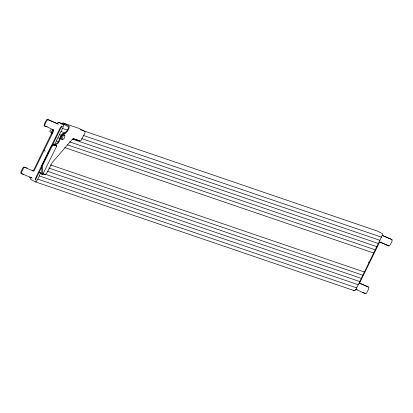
<?xml version="1.0" encoding="UTF-8"?>
<svg xmlns="http://www.w3.org/2000/svg" width="413" height="413" viewBox="0 0 413 413"><rect width="100%" height="100%" fill="white"/><g stroke="black" fill="none" stroke-linecap="round" stroke-linejoin="round"><path stroke-width="0.62" d="M52.952 129.759C51.806 130.818 50.691 132.614 51.517 134.163M62.265 139.739L61.991 138.257L60.804 137.643L61.971 135.263L63.411 134.364L64.598 134.979C65.466 136.76 64.082 139.191 62.265 139.739L61.078 139.124L60.804 137.643M64.598 134.979L63.163 135.877L61.991 138.257M30.779 177.456L30.314 178.406L30.583 179.34L35.492 181.89L354.426 290.706L355.314 290.37L356.698 287.913L382.644 234.579L382.376 233.644L377.467 231.099L80.489 129.77M57.18 123.564L57.65 122.615L58.538 122.279L64.635 124.359M41.785 166.904L36.137 178.431L35.792 179.609L36.019 180.244M51.95 146.156L60.985 127.71L62.42 126.352M40.655 172.835L39.323 175.923L358.252 284.743M56.777 146.026L54.057 145.056L52.818 145.5L51.579 147.136L42.374 165.923L42.358 174.203L42.668 174.539L56.777 146.026L53.473 144.08L54.531 144.436C60.546 143.254 58.605 135.707 63.127 133.322L64.175 133.42C66.493 132.046 68.052 129.45 68.728 126.915L62.451 123.657M61.475 123.694L62.255 122.976L63.251 123.028L78.935 128.381L84.428 131.226L85.063 132.021L84.959 133.094L80.979 140.461L79.869 140.978L73.509 138.804L72.11 139.599L52.343 162.443L46.566 173.491L44.95 174.57L42.513 173.739M51.021 129.62L49.994 130.735L49.921 131.788L51.568 132.64M61.842 126.053L60.406 127.41L35.559 178.132L35.213 179.309L35.441 179.944M67.495 130.038L62.394 128.453L61.062 131.541L65.331 132.996M61.062 131.541L59.446 134.478L61.341 135.335M59.513 134.71L57.892 137.648L59.787 138.505M57.959 137.88L56.338 140.818L58.842 141.886M56.405 141.05L54.63 144.307M39.323 175.923L37.769 179.092L356.698 287.913M37.769 179.092L36.38 181.555L35.492 181.89M388.494 245.745L379.939 242.018M368.303 286.958L359.32 283.05M365.195 293.297L362.691 292.466M57.939 123.905L49.162 119.992L47.196 119.393L46.581 119.76L44.325 123.988L44.088 125.738L46.488 126.507L53.303 129.956L33.603 170.362L33.03 170.905L23.902 166.945L22.581 168.37L21.027 171.54L20.795 173.29L31.538 177.796M58.517 124.205L47.794 119.703L46.473 121.123L44.542 125.449L44.687 126.042L47.19 126.874M382.035 235.405L392.195 239.71L391.958 241.46L390.409 244.63L389.087 246.055L380.022 242.116L379.382 242.637L359.816 282.58L359.837 283.328L368.897 287.262L368.664 289.012L366.403 293.256L365.794 293.607L363.827 293.008L356.218 289.389M83.349 135.443L381.55 237.191M81.8 138.613L379.996 240.361M72.931 138.505L79.291 140.678M72.316 139.083L378.442 243.531M69.544 141.835L376.888 246.7M67.381 144.798L375.334 249.87M64.609 147.549L373.78 253.04M45.12 151.086L43.391 150.389M368.442 262.214L369.599 262.611M50.412 164.906L364.462 272.059M48.858 168.076L362.913 275.228M47.304 171.245L361.36 278.403M44.532 174.002L359.806 281.573M40.717 173.026C37.025 171.349 43.577 175.22 41.78 173.904L41.796 165.623L51 146.837L52.239 145.2L53.478 144.756L56.204 145.727L55.992 145.577M42.544 173.651L44.372 174.271M32.116 178.096L29.338 177.043M355.634 289.296L357.312 289.921M382.619 235.498L391.596 239.406L391.751 239.989M27 168.086L24.496 167.255L23.887 167.616L21.626 171.844L21.393 173.594L23.897 174.425M52.632 129.491L53.798 129.992L53.752 130.72L34.181 170.662L33.608 171.204L32.441 170.703M63.251 123.028L68.744 125.877L69.379 126.672C68.961 129.46 67.154 132.217 64.753 133.719L63.705 133.621C59.183 136.006 61.124 143.554 55.105 144.736L54.113 144.452M58.538 122.279L63.747 125.232L62.616 128.371M52.405 130.296L53.468 130.849M61.971 135.263L63.163 135.877M51.243 132.681L52.301 133.229M353.332 290.143L354.426 290.706M47.985 152.774L48.558 153.073M42.802 174.56L40.076 172.908"/></g></svg>
